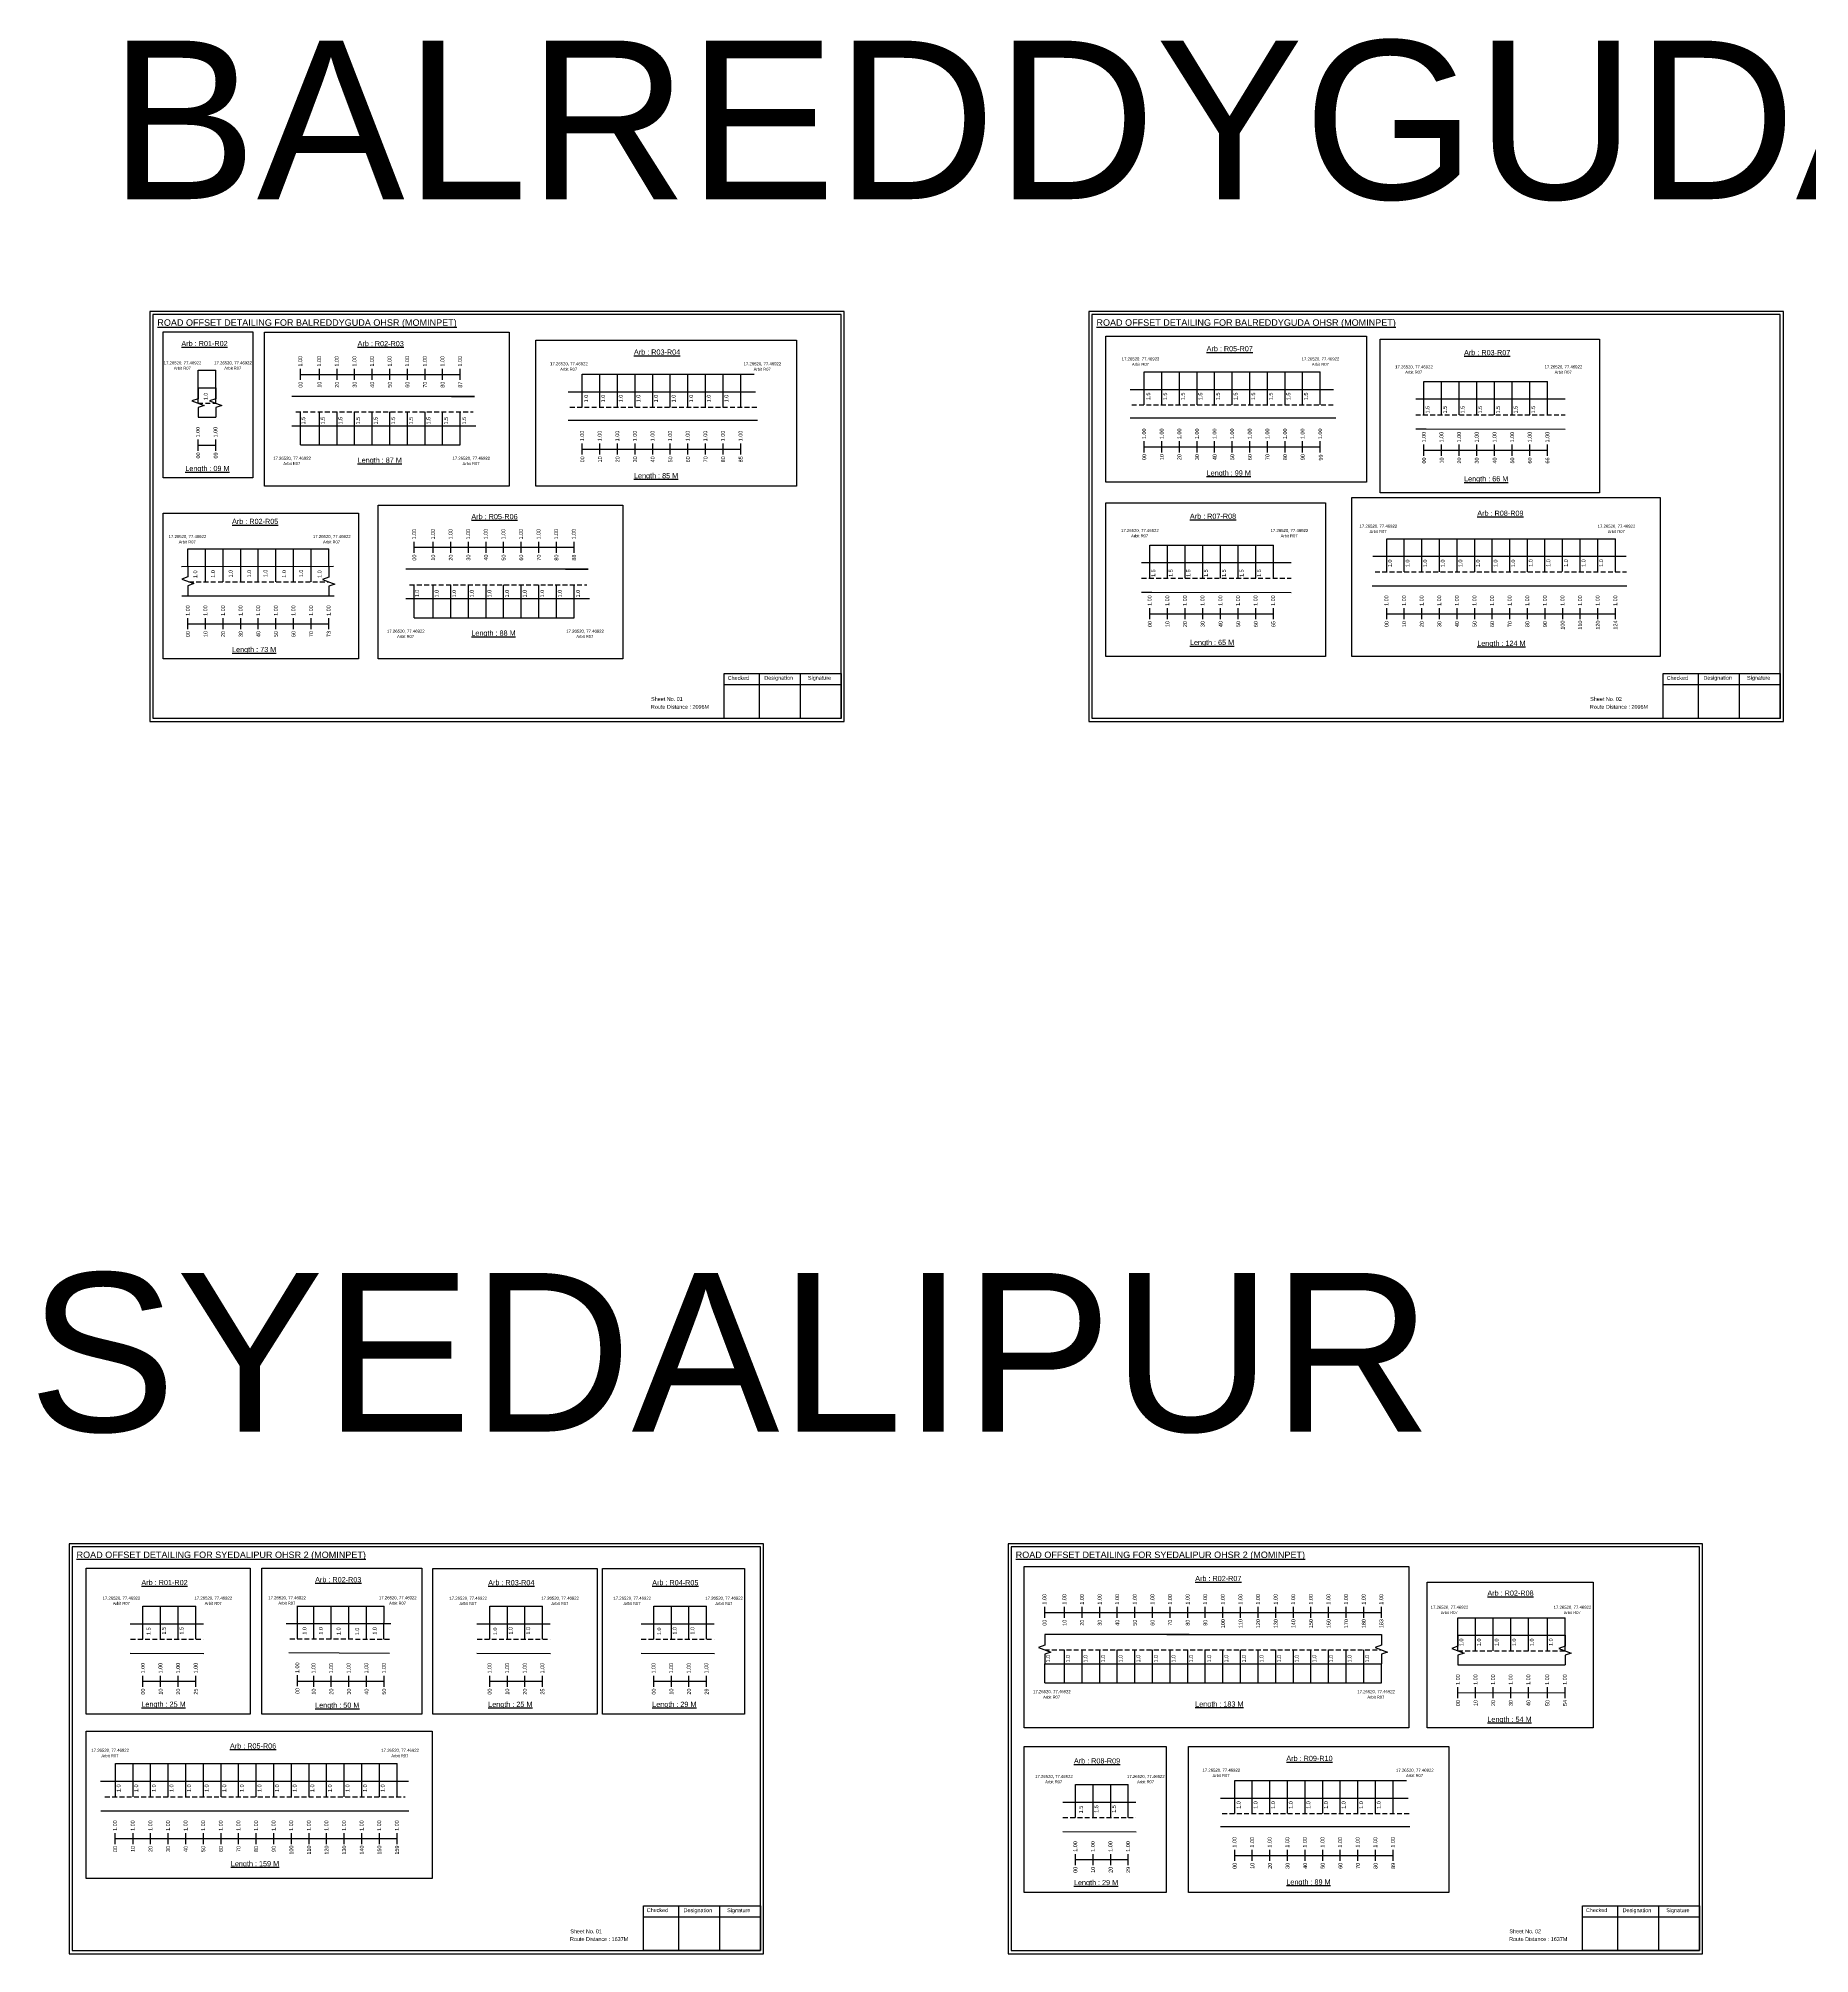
# Model space of a CAD drawing. Header units: inches. Extents: x -117 to 51867, y -12715 to 3423.
# Drawn here: x 36722 to 38090, y -4307 to -2827 of the extents above; entities that cross this region are included whole.
import ezdxf

# ---------------------------------------------------------------- set-up
doc = ezdxf.new("R2010")
doc.units = ezdxf.units.IN
doc.header["$MEASUREMENT"] = 0
doc.linetypes.add('DASHED2', pattern=[0.375, 0.25, -0.125])
for name, color, linetype in [('PDF_Geometry', 7, 'Continuous'), ('PDF_Text', 5, 'Continuous'), ('pipe', 5, 'Continuous')]:
    doc.layers.add(name, color=color, linetype=linetype)
doc.styles.add('PDF Arial', font='arial.ttf')
doc.styles.get("Standard").update_dxf_attribs({"font": 'arial.ttf'})

msp = doc.modelspace()

# ---------------------------------------------------------------- linework, layer by layer
at = {"color": 5}
for p, q in [((36845.1, -3083.6), (36858.7, -3083.6)), ((37141.9, -3086.7), (37274.7, -3086.7)), ((37576, -3085), (37712, -3085)), ((37792.1, -3092.5), (37887.5, -3092.5)), ((36924.2, -3141.4), (37047.6, -3141.4)), ((36837.2, -3221.6), (36946, -3221.6)), ((37580.4, -3218.9), (37675.8, -3218.9)), ((37763.3, -3213.9), (37940.1, -3213.9)), ((37012.1, -3274.9), (37135.5, -3274.9)), ((36802.5, -4038.6), (36843.3, -4038.6)), ((36921.9, -4038.6), (36988.8, -4038.6)), ((37070.4, -4038.7), (37111.2, -4038.7)), ((37197.1, -4038.7), (37237.9, -4038.7)), ((37818.4, -4047.5), (37901.1, -4047.5)), ((37499.1, -4097.8), (37759.2, -4097.8)), ((36781.2, -4160.2), (36998.8, -4160.2)), ((37522.9, -4176.4), (37563.7, -4176.4)), ((37645.9, -4173.2), (37778.7, -4173.2))]:
    msp.add_line(p, q, dxfattribs=at)
for p, q in [((36845.1, -3109.2), (36845.1, -3083.6)), ((36858.7, -3109.2), (36858.7, -3083.6)), ((37141.9, -3112.2), (37141.9, -3086.7)), ((37155.5, -3112.2), (37155.5, -3086.7)), ((37169.1, -3112.2), (37169.1, -3086.7)), ((37182.7, -3112.2), (37182.7, -3086.7)), ((37196.3, -3112.2), (37196.3, -3086.7)), ((37209.9, -3112.2), (37209.9, -3086.7)), ((37223.5, -3112.2), (37223.5, -3086.7)), ((37237.1, -3112.2), (37237.1, -3086.7)), ((37250.7, -3112.2), (37250.7, -3086.7)), ((37264.3, -3112.2), (37264.3, -3086.7)), ((37576, -3110.5), (37576, -3085)), ((37589.6, -3110.5), (37589.6, -3085)), ((37603.2, -3110.5), (37603.2, -3085)), ((37616.8, -3110.5), (37616.8, -3085)), ((37630.4, -3110.5), (37630.4, -3085)), ((37644, -3110.5), (37644, -3085)), ((37657.6, -3110.5), (37657.6, -3085)), ((37671.2, -3110.5), (37671.2, -3085)), ((37684.8, -3110.5), (37684.8, -3085)), ((37698.4, -3110.5), (37698.4, -3085)), ((37712, -3110.5), (37712, -3085)), ((37792.1, -3118.1), (37792.1, -3092.5)), ((37805.7, -3118.1), (37805.7, -3092.5)), ((37819.3, -3118.1), (37819.3, -3092.5)), ((37832.9, -3118.1), (37832.9, -3092.5)), ((37846.7, -3118.1), (37846.7, -3092.5)), ((37860.3, -3118.1), (37860.3, -3092.5)), ((37873.9, -3118.1), (37873.9, -3092.5)), ((37887.5, -3118.1), (37887.5, -3092.5)), ((36845.1, -3097.3), (36858.7, -3097.3)), ((37058.5, -3103.9), (36917.6, -3103.9)), ((37040.9, -3103.9), (37058.5, -3103.9)), ((37131, -3100.3), (37275.8, -3100.3)), ((37565.2, -3098.6), (37722.3, -3098.6)), ((37901.1, -3106.2), (37785.7, -3106.2)), ((36845.1, -3120), (36858.7, -3120)), ((36924.2, -3141.4), (36924.2, -3115.8)), ((36938.8, -3141.4), (36938.8, -3115.8)), ((36952.4, -3141.4), (36952.4, -3115.8)), ((36966, -3141.4), (36966, -3115.8)), ((36979.6, -3141.4), (36979.6, -3115.8)), ((36993.2, -3141.4), (36993.2, -3115.8)), ((37006.8, -3141.4), (37006.8, -3115.8)), ((37020.4, -3141.4), (37020.4, -3115.8)), ((37034, -3141.4), (37034, -3115.8)), ((37047.6, -3141.4), (37047.6, -3115.8)), ((37724.1, -3120.8), (37565.2, -3120.8)), ((36917.6, -3126.6), (36949.7, -3126.6)), ((36949.7, -3126.6), (37059.6, -3126.6)), ((37277.2, -3122.5), (37131, -3122.5)), ((37785.7, -3128.9), (37793.8, -3128.9)), ((37793.8, -3128.9), (37901.1, -3129.2)), ((36837.2, -3235.2), (36837.2, -3221.6)), ((36850.8, -3247.1), (36850.8, -3221.6)), ((36864.4, -3247.1), (36864.4, -3221.6)), ((36878, -3247.1), (36878, -3221.6)), ((36891.6, -3247.1), (36891.6, -3221.6)), ((36905.2, -3247.1), (36905.2, -3221.6)), ((36918.8, -3247.1), (36918.8, -3221.6)), ((36932.4, -3247.1), (36932.4, -3221.6)), ((36946, -3235.3), (36946, -3221.6)), ((37580.4, -3244.4), (37580.4, -3218.9)), ((37594, -3244.4), (37594, -3218.9)), ((37607.6, -3244.4), (37607.6, -3218.9)), ((37621.2, -3244.4), (37621.2, -3218.9)), ((37635, -3244.4), (37635, -3218.9)), ((37648.6, -3244.4), (37648.6, -3218.9)), ((37662.2, -3244.4), (37662.2, -3218.9)), ((37675.8, -3244.4), (37675.8, -3218.9)), ((37763.3, -3239.4), (37763.3, -3213.9)), ((37776.9, -3239.4), (37776.9, -3213.9)), ((37790.5, -3239.4), (37790.5, -3213.9)), ((37804.1, -3239.4), (37804.1, -3213.9)), ((37817.7, -3239.4), (37817.7, -3213.9)), ((37831.3, -3239.4), (37831.3, -3213.9)), ((37844.9, -3239.4), (37844.9, -3213.9)), ((37858.5, -3239.4), (37858.5, -3213.9)), ((37872.1, -3239.4), (37872.1, -3213.9)), ((37885.6, -3239.3), (37885.6, -3213.7)), ((37899.2, -3239.3), (37899.2, -3213.7)), ((37912.8, -3239.3), (37912.8, -3213.7)), ((37926.4, -3239.3), (37926.4, -3213.7)), ((37940.1, -3239.4), (37940.1, -3213.9)), ((36832.2, -3235.3), (36949.8, -3235.2)), ((37146.4, -3237.5), (37005.5, -3237.5)), ((37128.8, -3237.5), (37146.4, -3237.5)), ((37689.4, -3232.6), (37574, -3232.6)), ((37752.6, -3227.5), (37948.4, -3227.5)), ((37012.1, -3274.9), (37012.1, -3249.4)), ((37026.7, -3274.9), (37026.7, -3249.4)), ((37040.3, -3274.9), (37040.3, -3249.4)), ((37053.9, -3274.9), (37053.9, -3249.4)), ((37067.5, -3274.9), (37067.5, -3249.4)), ((37081.1, -3274.9), (37081.1, -3249.4)), ((37094.7, -3274.9), (37094.7, -3249.4)), ((37108.3, -3274.9), (37108.3, -3249.4)), ((37121.9, -3274.9), (37121.9, -3249.4)), ((37135.5, -3274.9), (37135.5, -3249.4)), ((37574, -3255.2), (37582, -3255.2)), ((37582, -3255.2), (37689.4, -3255.5)), ((37752, -3250.2), (37948.9, -3250.2)), ((36832.4, -3257.9), (36950.2, -3257.9)), ((37005.5, -3260.2), (37037.6, -3260.2)), ((37037.6, -3260.2), (37147.5, -3260.2)), ((36802.5, -4064.1), (36802.5, -4038.6)), ((36816.1, -4064.1), (36816.1, -4038.6)), ((36829.7, -4064.1), (36829.7, -4038.6)), ((36843.3, -4064.1), (36843.3, -4038.6)), ((36921.9, -4063.9), (36921.9, -4038.3)), ((36934.4, -4063.9), (36934.4, -4038.6)), ((36948, -4064), (36948, -4038.6)), ((36961.6, -4063.9), (36961.6, -4038.6)), ((36975.2, -4064.2), (36975.2, -4038.6)), ((36988.6, -4064.1), (36988.8, -4038.6)), ((37070.4, -4064.2), (37070.4, -4038.7)), ((37084, -4064.2), (37084, -4038.7)), ((37097.6, -4064.2), (37097.6, -4038.7)), ((37111.2, -4064.2), (37111.2, -4038.7)), ((37197.1, -4064.2), (37197.1, -4038.7)), ((37210.7, -4064.2), (37210.7, -4038.7)), ((37224.3, -4064.2), (37224.3, -4038.7)), ((37237.9, -4064.2), (37237.9, -4038.7)), ((36792.7, -4052.2), (36849.2, -4052.2)), ((36994, -4052.3), (36913.1, -4052.3)), ((37060.5, -4052.3), (37117, -4052.3)), ((37187.3, -4052.3), (37243.8, -4052.3)), ((37818.4, -4073), (37818.4, -4047.5)), ((37832, -4073), (37832, -4047.5)), ((37845.6, -4073), (37845.6, -4047.5)), ((37859.2, -4073), (37859.2, -4047.5)), ((37872.8, -4073), (37872.8, -4047.5)), ((37887.5, -4073), (37887.5, -4047.5)), ((37901.1, -4073), (37901.1, -4047.5)), ((37610.8, -4060.4), (37499.1, -4060.4)), ((37593.4, -4060.4), (37759.2, -4060.4)), ((37818.4, -4061.1), (37901.1, -4061.1)), ((36792.7, -4074.9), (36849.4, -4075.1)), ((36915.3, -4074.5), (36993, -4074.9)), ((37060.5, -4075), (37117.2, -4075.1)), ((37187.3, -4075), (37244, -4075.1)), ((37499.1, -4083.1), (37759.2, -4083.1)), ((37499.1, -4097.8), (37499.1, -4083.1)), ((37514.4, -4097.8), (37514.4, -4072.3)), ((37528, -4097.8), (37528, -4072.3)), ((37541.6, -4097.8), (37541.6, -4072.3)), ((37555.2, -4097.8), (37555.2, -4072.3)), ((37568.8, -4097.8), (37568.8, -4072.3)), ((37582.4, -4097.8), (37582.4, -4072.3)), ((37596, -4097.8), (37596, -4072.3)), ((37609.6, -4097.8), (37609.6, -4072.3)), ((37623.2, -4097.8), (37623.2, -4072.3)), ((37636.8, -4097.8), (37636.8, -4072.3)), ((37650.4, -4097.8), (37650.4, -4072.3)), ((37664, -4097.8), (37664, -4072.3)), ((37677.6, -4097.8), (37677.6, -4072.3)), ((37691.2, -4097.8), (37691.2, -4072.3)), ((37704.8, -4097.8), (37704.8, -4072.3)), ((37718.4, -4097.8), (37718.4, -4072.3)), ((37732, -4097.8), (37732, -4072.3)), ((37745.6, -4097.8), (37745.6, -4072.3)), ((37759.2, -4097.8), (37759.2, -4083.1)), ((37818.4, -4083.8), (37901.1, -4083.8)), ((36781.2, -4185.8), (36781.2, -4160.2)), ((36794.8, -4185.8), (36794.8, -4160.2)), ((36808.4, -4185.8), (36808.4, -4160.2)), ((36822, -4185.8), (36822, -4160.2)), ((36835.6, -4185.8), (36835.6, -4160.2)), ((36849.2, -4185.8), (36849.2, -4160.2)), ((36862.8, -4185.8), (36862.8, -4160.2)), ((36876.4, -4185.8), (36876.4, -4160.2)), ((36890, -4185.8), (36890, -4160.2)), ((36903.6, -4185.8), (36903.6, -4160.2)), ((36917.2, -4185.8), (36917.2, -4160.2)), ((36930.8, -4185.8), (36930.8, -4160.2)), ((36944.4, -4185.8), (36944.4, -4160.2)), ((36958, -4185.8), (36958, -4160.2)), ((36971.6, -4185.8), (36971.6, -4160.2)), ((36985.2, -4185.8), (36985.2, -4160.2)), ((36998.8, -4185.8), (36998.8, -4160.2)), ((36769.6, -4173.9), (37007.7, -4173.9)), ((37522.9, -4201.9), (37522.9, -4176.4)), ((37536.5, -4201.9), (37536.5, -4176.4)), ((37550.1, -4201.9), (37550.1, -4176.4)), ((37563.7, -4201.9), (37563.7, -4176.4)), ((37635, -4186.8), (37779.8, -4186.8)), ((37645.9, -4198.7), (37645.9, -4173.2)), ((37659.5, -4198.7), (37659.5, -4173.2)), ((37673.1, -4198.7), (37673.1, -4173.2)), ((37686.7, -4198.7), (37686.7, -4173.2)), ((37700.3, -4198.7), (37700.3, -4173.2)), ((37713.9, -4198.7), (37713.9, -4173.2)), ((37727.5, -4198.7), (37727.5, -4173.2)), ((37741.1, -4198.7), (37741.1, -4173.2)), ((37754.7, -4198.7), (37754.7, -4173.2)), ((37768.3, -4198.7), (37768.3, -4173.2)), ((36770, -4196.6), (37007.9, -4196.6)), ((37513, -4190), (37569.5, -4190)), ((37513, -4212.7), (37569.7, -4212.9)), ((37781.2, -4209), (37635, -4209))]:
    msp.add_line(p, q)
at = {"color": 217, "true_color": 0x93278f}
for p, q in [((36924.2, -3091.2), (36924.2, -3082.7)), ((36924.2, -3086.9), (37047.6, -3086.9)), ((36938.8, -3091.2), (36938.8, -3082.7)), ((36952.4, -3091.2), (36952.4, -3082.7)), ((36966, -3091.2), (36966, -3082.7)), ((36979.6, -3091.2), (36979.6, -3082.7)), ((36993.2, -3091.2), (36993.2, -3082.7)), ((37006.8, -3091.2), (37006.8, -3082.7)), ((37020.4, -3091.2), (37020.4, -3082.7)), ((37034, -3091.2), (37034, -3082.7)), ((37047.6, -3091.2), (37047.6, -3082.7)), ((36845.1, -3145.9), (36845.1, -3137.3)), ((36845.1, -3141.6), (36858.7, -3141.6)), ((36858.7, -3145.9), (36858.7, -3137.3)), ((37141.9, -3148.9), (37141.9, -3140.4)), ((37141.9, -3144.6), (37264.3, -3144.6)), ((37155.5, -3148.9), (37155.5, -3140.4)), ((37169.1, -3148.9), (37169.1, -3140.4)), ((37182.7, -3148.9), (37182.7, -3140.4)), ((37196.3, -3148.9), (37196.3, -3140.4)), ((37209.9, -3148.9), (37209.9, -3140.4)), ((37223.5, -3148.9), (37223.5, -3140.4)), ((37237.1, -3148.9), (37237.1, -3140.4)), ((37250.7, -3148.9), (37250.7, -3140.4)), ((37264.3, -3148.9), (37264.3, -3140.4)), ((37576, -3147.2), (37576, -3138.6)), ((37576, -3142.9), (37712, -3142.9)), ((37589.6, -3147.2), (37589.6, -3138.6)), ((37603.2, -3147.2), (37603.2, -3138.6)), ((37616.8, -3147.2), (37616.8, -3138.6)), ((37630.4, -3147.2), (37630.4, -3138.6)), ((37644, -3147.2), (37644, -3138.6)), ((37657.6, -3147.2), (37657.6, -3138.6)), ((37671.2, -3147.2), (37671.2, -3138.6)), ((37684.8, -3147.2), (37684.8, -3138.6)), ((37698.4, -3147.2), (37698.4, -3138.6)), ((37712, -3147.2), (37712, -3138.6)), ((37792.1, -3149.8), (37792.1, -3141.2)), ((37792.1, -3145.5), (37887.5, -3145.4)), ((37805.7, -3149.8), (37805.7, -3141.2)), ((37819.3, -3149.8), (37819.3, -3141.2)), ((37832.9, -3149.8), (37832.9, -3141.2)), ((37846.7, -3149.8), (37846.7, -3141.2)), ((37860.3, -3149.8), (37860.3, -3141.2)), ((37873.9, -3149.8), (37873.9, -3141.2)), ((37887.5, -3149.8), (37887.5, -3141.2)), ((37012.1, -3224.8), (37012.1, -3216.2)), ((37012.1, -3220.5), (37135.5, -3220.4)), ((37026.7, -3224.8), (37026.7, -3216.2)), ((37040.3, -3224.8), (37040.3, -3216.2)), ((37053.9, -3224.8), (37053.9, -3216.2)), ((37067.5, -3224.8), (37067.5, -3216.2)), ((37081.1, -3224.8), (37081.1, -3216.2)), ((37094.7, -3224.8), (37094.7, -3216.2)), ((37108.3, -3224.8), (37108.3, -3216.2)), ((37121.9, -3224.8), (37121.9, -3216.2)), ((37135.5, -3224.8), (37135.5, -3216.2)), ((37580.4, -3276.1), (37580.4, -3267.6)), ((37594, -3276.1), (37594, -3267.6)), ((37607.6, -3276.1), (37607.6, -3267.6)), ((37621.2, -3276.1), (37621.2, -3267.6)), ((37635, -3276.1), (37635, -3267.6)), ((37648.6, -3276.1), (37648.6, -3267.6)), ((37662.2, -3276.1), (37662.2, -3267.6)), ((37675.8, -3276.1), (37675.8, -3267.6)), ((37763.3, -3276.1), (37763.3, -3267.6)), ((37776.9, -3276.1), (37776.9, -3267.6)), ((37790.5, -3276.1), (37790.5, -3267.6)), ((37804.1, -3276.1), (37804.1, -3267.6)), ((37817.7, -3276.1), (37817.7, -3267.6)), ((37831.3, -3276.1), (37831.3, -3267.6)), ((37844.9, -3276.1), (37844.9, -3267.6)), ((37858.5, -3276.1), (37858.5, -3267.6)), ((37872.1, -3276.1), (37872.1, -3267.6)), ((37885.7, -3276.1), (37885.7, -3267.6)), ((37899.3, -3276.1), (37899.3, -3267.6)), ((37912.9, -3276.1), (37912.9, -3267.6)), ((37926.5, -3276.1), (37926.5, -3267.6)), ((37940.1, -3276.1), (37940.1, -3267.6)), ((36837.2, -3283.8), (36837.2, -3275.3)), ((36837.2, -3279.6), (36946, -3279.6)), ((36850.8, -3283.8), (36850.8, -3275.3)), ((36864.4, -3283.8), (36864.4, -3275.3)), ((36878, -3283.8), (36878, -3275.3)), ((36891.6, -3283.8), (36891.6, -3275.3)), ((36905.2, -3283.8), (36905.2, -3275.3)), ((36918.8, -3283.8), (36918.8, -3275.3)), ((36932.4, -3283.8), (36932.4, -3275.3)), ((36946, -3283.8), (36946, -3275.3)), ((37580.4, -3271.9), (37675.8, -3271.8)), ((37763.3, -3271.9), (37940.1, -3271.8)), ((37499.1, -4047.7), (37499.1, -4039.1)), ((37514.4, -4047.7), (37514.4, -4039.1)), ((37528, -4047.7), (37528, -4039.1)), ((37541.6, -4047.7), (37541.6, -4039.1)), ((37555.2, -4047.7), (37555.2, -4039.1)), ((37568.8, -4047.7), (37568.8, -4039.1)), ((37582.4, -4047.7), (37582.4, -4039.1)), ((37596, -4047.7), (37596, -4039.1)), ((37609.6, -4047.7), (37609.6, -4039.1)), ((37623.2, -4047.7), (37623.2, -4039.1)), ((37636.8, -4047.7), (37636.8, -4039.1)), ((37650.4, -4047.7), (37650.4, -4039.1)), ((37664, -4047.7), (37664, -4039.1)), ((37677.6, -4047.7), (37677.6, -4039.1)), ((37691.2, -4047.7), (37691.2, -4039.1)), ((37704.8, -4047.7), (37704.8, -4039.1)), ((37718.4, -4047.7), (37718.4, -4039.1)), ((37732, -4047.7), (37732, -4039.1)), ((37745.6, -4047.7), (37745.6, -4039.1)), ((37759.2, -4047.7), (37759.2, -4039.1)), ((37499.1, -4043.4), (37759.2, -4043.4)), ((36802.5, -4100.8), (36802.5, -4092.3)), ((36802.5, -4096.6), (36843.3, -4096.5)), ((36816.1, -4100.8), (36816.1, -4092.3)), ((36829.7, -4100.8), (36829.7, -4092.3)), ((36843.3, -4100.8), (36843.3, -4092.3)), ((36921.9, -4100.5), (36921.9, -4091.9)), ((36921.9, -4096.6), (36988.8, -4096.6)), ((36934.4, -4100.9), (36934.4, -4092.3)), ((36948, -4100.9), (36948, -4092.3)), ((36961.6, -4100.9), (36961.6, -4092.3)), ((36975.2, -4100.9), (36975.2, -4092.3)), ((36988.8, -4100.9), (36988.8, -4092.3)), ((37070.4, -4100.9), (37070.4, -4092.4)), ((37070.4, -4096.6), (37111.2, -4096.6)), ((37084, -4100.9), (37084, -4092.4)), ((37097.6, -4100.9), (37097.6, -4092.4)), ((37111.2, -4100.9), (37111.2, -4092.4)), ((37197.1, -4100.9), (37197.1, -4092.4)), ((37197.1, -4096.6), (37237.9, -4096.6)), ((37210.7, -4100.9), (37210.7, -4092.4)), ((37224.3, -4100.9), (37224.3, -4092.4)), ((37237.9, -4100.9), (37237.9, -4092.4)), ((37818.4, -4109.7), (37818.4, -4101.2)), ((37818.4, -4105.5), (37901.1, -4105.4)), ((37832, -4109.7), (37832, -4101.2)), ((37845.6, -4109.7), (37845.6, -4101.2)), ((37859.2, -4109.7), (37859.2, -4101.2)), ((37872.8, -4109.7), (37872.8, -4101.2)), ((37887.5, -4109.7), (37887.5, -4101.2)), ((37901.1, -4109.7), (37901.1, -4101.2)), ((36781.1, -4222.5), (36781.1, -4213.9)), ((36794.8, -4222.5), (36794.8, -4213.9)), ((36808.4, -4222.5), (36808.4, -4213.9)), ((36822, -4222.5), (36822, -4213.9)), ((36835.6, -4222.5), (36835.6, -4213.9)), ((36849.2, -4222.5), (36849.2, -4213.9)), ((36862.8, -4222.5), (36862.8, -4213.9)), ((36876.4, -4222.5), (36876.4, -4213.9)), ((36890, -4222.5), (36890, -4213.9)), ((36903.6, -4222.5), (36903.6, -4213.9)), ((36917.2, -4222.5), (36917.2, -4213.9)), ((36930.8, -4222.5), (36930.8, -4213.9)), ((36944.4, -4222.5), (36944.4, -4213.9)), ((36958, -4222.5), (36958, -4213.9)), ((36971.6, -4222.5), (36971.6, -4213.9)), ((36985.2, -4222.5), (36985.2, -4213.9)), ((36998.8, -4222.5), (36998.8, -4213.9)), ((36781.2, -4218.2), (36998.8, -4218.2)), ((37522.9, -4238.6), (37522.9, -4230.1)), ((37536.5, -4238.6), (37536.5, -4230.1)), ((37550.1, -4238.6), (37550.1, -4230.1)), ((37563.7, -4238.6), (37563.7, -4230.1)), ((37645.9, -4235.4), (37645.9, -4226.9)), ((37645.9, -4231.2), (37768.3, -4231.1)), ((37659.5, -4235.4), (37659.5, -4226.9)), ((37673.1, -4235.4), (37673.1, -4226.9)), ((37686.7, -4235.4), (37686.7, -4226.9)), ((37700.3, -4235.4), (37700.3, -4226.9)), ((37713.9, -4235.4), (37713.9, -4226.9)), ((37727.5, -4235.4), (37727.5, -4226.9)), ((37741.1, -4235.4), (37741.1, -4226.9)), ((37754.7, -4235.4), (37754.7, -4226.9)), ((37768.3, -4235.4), (37768.3, -4226.9)), ((37522.9, -4234.4), (37563.7, -4234.3))]:
    msp.add_line(p, q, dxfattribs=at)
at = {"linetype": 'DASHED2', "ltscale": 15}
for p, q in [((36845.1, -3109.2), (36858.7, -3109.2)), ((36920.6, -3115.8), (37057.6, -3115.8)), ((37132.3, -3112.2), (37276.6, -3112.2)), ((37566.4, -3110.5), (37722.3, -3110.5)), ((37785.7, -3118.1), (37901.1, -3118.1)), ((37754.3, -3239.4), (37948.6, -3239.4)), ((36838, -3247.1), (36946, -3247.1)), ((37008.5, -3249.4), (37145.5, -3249.4)), ((37574, -3244.4), (37689.4, -3244.4)), ((36792.9, -4064.1), (36849.2, -4064.1)), ((36916, -4063.7), (36994.3, -4064.1)), ((37060.7, -4064.2), (37117, -4064.2)), ((37187.4, -4064.2), (37243.8, -4064.2)), ((37499.1, -4072.3), (37759.2, -4072.3)), ((37818.4, -4073), (37901.1, -4073)), ((36773.1, -4185.8), (37005, -4186)), ((37513.2, -4201.9), (37569.5, -4201.9)), ((37636.3, -4198.7), (37780.6, -4198.7))]:
    msp.add_line(p, q, dxfattribs=at)
for points in [[(36818, -3054.1), (36887.4, -3054.1), (36887.4, -3166.8), (36818, -3166.8)], [(36896.4, -3054.4), (37085.3, -3054.4), (37085.3, -3173.2), (36896.4, -3173.2)], [(37106.1, -3060.6), (37307.3, -3060.6), (37307.3, -3173.2), (37106.1, -3173.2)], [(37546.4, -3057.5), (37747.7, -3057.5), (37747.7, -3170.2), (37546.4, -3170.2)], [(37758.2, -3059.7), (37927.8, -3059.7), (37927.8, -3178.5), (37758.2, -3178.5)], [(36818, -3194.1), (36968.9, -3194.1), (36968.9, -3306.8), (36818, -3306.8)], [(36984.3, -3188), (37173.2, -3188), (37173.2, -3306.8), (36984.3, -3306.8)], [(37546.4, -3186.1), (37716.1, -3186.1), (37716.1, -3304.9), (37546.4, -3304.9)], [(36758.7, -4009.3), (36885.4, -4009.3), (36885.4, -4122), (36758.7, -4122)], [(36894.2, -4009.3), (37018, -4009.3), (37018, -4122), (36894.2, -4122)], [(37026.5, -4009.4), (37153.3, -4009.4), (37153.3, -4122), (37026.5, -4122)], [(37157.4, -4009.4), (37267.2, -4009.4), (37267.2, -4122), (37157.4, -4122)], [(37483.2, -4007.9), (37780.3, -4007.9), (37780.3, -4132.7), (37483.2, -4132.7)], [(37794.6, -4020), (37922.7, -4020), (37922.7, -4132.7), (37794.6, -4132.7)], [(36758.7, -4135.1), (37025.8, -4135.1), (37025.8, -4249), (36758.7, -4249)], [(37483.2, -4147.1), (37592.9, -4147.1), (37592.9, -4259.7), (37483.2, -4259.7)], [(37610.1, -4147.1), (37811.3, -4147.1), (37811.3, -4259.7), (37610.1, -4259.7)]]:
    msp.add_lwpolyline(points, close=True)
at = {"linetype": 'Continuous'}
for points in [[(36845.1, -3097.3), (36845.1, -3105.7), (36840.3, -3107.4), (36849.8, -3110.9), (36845.1, -3112.6), (36845.1, -3120)], [(36858.7, -3097.3), (36858.7, -3105.7), (36853.9, -3107.4), (36863.4, -3110.9), (36858.7, -3112.6), (36858.7, -3120)], [(36837.2, -3235), (36837.2, -3243.4), (36832.5, -3245.1), (36841.9, -3248.6), (36837.2, -3250.3), (36837.2, -3257.7)], [(36946, -3235.3), (36946, -3243.7), (36941.3, -3245.4), (36950.8, -3248.9), (36946, -3250.6), (36946, -3257.9)], [(37499.1, -4060.4), (37499.1, -4068.8), (37494.3, -4070.6), (37503.8, -4074), (37499.1, -4075.7), (37499.1, -4083.1)], [(37759.2, -4060.4), (37759.2, -4068.8), (37754.5, -4070.6), (37764, -4074), (37759.2, -4075.7), (37759.2, -4083.1)], [(37818.4, -4061.1), (37818.4, -4069.6), (37813.7, -4071.3), (37823.2, -4074.8), (37818.4, -4076.5), (37818.4, -4083.8)], [(37901.1, -4061.1), (37901.1, -4069.6), (37896.4, -4071.3), (37905.8, -4074.8), (37901.1, -4076.5), (37901.1, -4083.8)]]:
    msp.add_lwpolyline(points, dxfattribs=at)
at = {"layer": 'PDF_Geometry'}
for points in [[(36807.8, -3038.3), (36807.8, -3355), (37344.3, -3355), (37344.3, -3038.3)], [(36810.2, -3040.7), (36810.2, -3352.6), (37341.9, -3352.6), (37341.9, -3040.7)], [(37533.3, -3038.3), (37533.3, -3355), (38069.8, -3355), (38069.8, -3038.3)], [(37535.6, -3040.7), (37535.6, -3352.6), (38067.4, -3352.6), (38067.4, -3040.7)], [(36745.4, -3990.4), (36745.4, -4307.1), (37281.9, -4307.1), (37281.9, -3990.4)], [(36747.7, -3992.7), (36747.7, -4304.7), (37279.5, -4304.7), (37279.5, -3992.7)], [(37470.9, -3990.4), (37470.9, -4307.1), (38007.4, -4307.1), (38007.4, -3990.4)], [(37473.2, -3992.7), (37473.2, -4304.7), (38005, -4304.7), (38005, -3992.7)]]:
    msp.add_lwpolyline(points, close=True, dxfattribs=at)
at = {"layer": 'PDF_Geometry', "color": 242, "true_color": 0xcc1f26}
for points in [[(37341.9, -3352.7), (37251.5, -3352.7), (37251.5, -3318.1), (37341.9, -3318.1)], [(38067.4, -3352.7), (37977, -3352.7), (37977, -3318.1), (38067.4, -3318.1)], [(37279.5, -4304.7), (37189.1, -4304.7), (37189.1, -4270.1), (37279.5, -4270.1)], [(38005, -4304.7), (37914.6, -4304.7), (37914.6, -4270.1), (38005, -4270.1)]]:
    msp.add_lwpolyline(points, close=True, dxfattribs=at)
for points in [[(37251.5, -3326.5), (37341.9, -3326.5)], [(37278.5, -3318.1), (37278.5, -3352.7)], [(37310.3, -3318.1), (37310.3, -3352.7)], [(37977, -3326.5), (38067.4, -3326.5)], [(38004, -3318.1), (38004, -3352.7)], [(38035.7, -3318.1), (38035.7, -3352.7)], [(37216.1, -4270.1), (37216.1, -4304.7)], [(37247.8, -4270.1), (37247.8, -4304.7)], [(37941.6, -4270.1), (37941.6, -4304.7)], [(37973.3, -4270.1), (37973.3, -4304.7)], [(37189.1, -4278.5), (37279.5, -4278.5)], [(37914.6, -4278.5), (38005, -4278.5)]]:
    msp.add_lwpolyline(points, dxfattribs=at)
at = {"layer": 'pipe', "color": 0}
msp.add_lwpolyline([(37736.4, -3182), (37974.7, -3182), (37974.7, -3304.9), (37736.4, -3304.9)], close=True, dxfattribs=at)

# ---------------------------------------------------------------- texts
for s, height, p in [('BALREDDYGUDA ', 122.535, (36776.3, -2951.6)), ('Sheet No. 01', 3, (37195, -3339.2)), ('Route Distance : 2096M', 3, (37194.9, -3345.3)), ('Sheet No. 02', 3, (37920.5, -3339.2)), ('Route Distance : 2096M', 3, (37920.3, -3345.3)), ('SYEDALIPUR', 122.54, (36713.9, -3903.7)), ('Sheet No. 01', 3, (37132.6, -4291.3)), ('Sheet No. 02', 3, (37858.1, -4291.3)), ('Route Distance : 1637M', 3, (37132.4, -4297.3)), ('Route Distance : 1637M', 3, (37857.9, -4297.3))]:
    msp.add_text(s, height=height).set_placement(p)
at = {"color": 242, "true_color": 0xcd2027}
for s, height, p in [('%%UROAD OFFSET DETAILING FOR BALREDDYGUDA OHSR (MOMINPET)', 5, (36813.6, -3049.4)), ('%%UROAD OFFSET DETAILING FOR BALREDDYGUDA OHSR (MOMINPET)', 5, (37539.1, -3049.4)), ('%%UArb : R01-R02', 4, (36832.2, -3065.1)), ('%%UArb : R02-R03', 4, (36968.3, -3065.2)), ('%%UArb : R03-R04', 4, (37181.8, -3071.7)), ('%%UArb : R05-R07', 4, (37624.2, -3069.1)), ('%%UArb : R03-R07', 4, (37823.1, -3072.1)), ('%%ULength : 87 M', 4, (36968.3, -3155.2)), ('%%ULength : 09 M', 4, (36835.2, -3161.6)), ('%%ULength : 85 M', 4, (37181.8, -3167.2)), ('%%ULength : 99 M', 4, (37624.2, -3165.1)), ('%%ULength : 66 M', 4, (37823.1, -3169.6)), ('%%UArb : R05-R06', 4, (37056.2, -3198.8)), ('%%UArb : R07-R08', 4, (37611.3, -3198.5)), ('%%UArb : R08-R09', 4, (37833.3, -3196.2)), ('%%UArb : R02-R05', 4, (36871.3, -3202.5)), ('%%ULength : 88 M', 4, (37056.2, -3288.8)), ('%%ULength : 73 M', 4, (36871.3, -3301.5)), ('%%ULength : 65 M', 4, (37611.3, -3296)), ('%%ULength : 124 M', 4, (37833.3, -3296.7)), ('%%UROAD OFFSET DETAILING FOR SYEDALIPUR OHSR 2 (MOMINPET)', 5, (36751.2, -4001.4)), ('%%UROAD OFFSET DETAILING FOR SYEDALIPUR OHSR 2 (MOMINPET)', 5, (37476.7, -4001.4)), ('%%UArb : R01-R02', 4, (36801.3, -4022.3)), ('%%UArb : R02-R03', 4, (36935.5, -4020.1)), ('%%UArb : R03-R04', 4, (37069.2, -4022.4)), ('%%UArb : R04-R05', 4, (37195.9, -4022.4)), ('%%UArb : R02-R07', 4, (37615.4, -4019.2)), ('%%UArb : R02-R08', 4, (37841.1, -4030.5)), ('%%ULength : 25 M', 4, (36801.3, -4116.3)), ('%%ULength : 50 M', 4, (36935.5, -4117.1)), ('%%ULength : 25 M', 4, (37069.2, -4116.4)), ('%%ULength : 29 M', 4, (37195.9, -4116.4)), ('%%ULength : 183 M', 4, (37615.4, -4116.2)), ('%%ULength : 54 M', 4, (37841.1, -4128)), ('%%UArb : R05-R06', 4, (36869.7, -4148.6)), ('%%UArb : R08-R09', 4, (37521.7, -4160.1)), ('%%UArb : R09-R10', 4, (37685.8, -4158.2)), ('%%ULength : 159 M', 4, (36870.4, -4239.5)), ('%%ULength : 29 M', 4, (37521.7, -4254.1)), ('%%ULength : 89 M', 4, (37685.8, -4253.7))]:
    msp.add_text(s, height=height, dxfattribs=at).set_placement(p)
at = {"color": 5}
for s, height, p in [('17.26520, 77.46922', 2.34, (36818.5, -3079.2)), ('17.26520, 77.46922', 2.34, (36857.5, -3079.2)), ('17.26520, 77.46922', 2.34, (37117, -3079.9)), ('17.26520, 77.46922', 2.34, (37266.5, -3079.9)), ('17.26520, 77.46922', 2.34, (37558.6, -3076.2)), ('Arbit R07', 2.25, (37566.5, -3080.3)), ('17.26520, 77.46922', 2.34, (37697.6, -3076.2)), ('Arbit R07', 2.25, (37705.5, -3080.3)), ('Arbit R07', 2.25, (36826.3, -3083.3)), ('Arbit R07', 2.25, (36865.3, -3083.3)), ('Arbit R07', 2.25, (37124.8, -3084.1)), ('Arbit R07', 2.25, (37274.3, -3084.1)), ('17.26520, 77.46922', 2.34, (37769.8, -3082.3)), ('Arbit R07', 2.25, (37777.6, -3086.4)), ('17.26520, 77.46922', 2.34, (37885.3, -3082.3)), ('Arbit R07', 2.25, (37893.1, -3086.4)), ('17.26520, 77.46922', 2.34, (36903.1, -3152.9)), ('17.26520, 77.46922', 2.34, (37041.6, -3152.9)), ('Arbit R07', 2.25, (36910.9, -3157)), ('Arbit R07', 2.25, (37049.4, -3157)), ('17.26520, 77.46922', 2.34, (36822.3, -3213.4)), ('17.26520, 77.46922', 2.34, (36933.8, -3213.4)), ('17.26520, 77.46922', 2.34, (37558.1, -3208.7)), ('Arbit R07', 2.25, (37565.9, -3212.8)), ('17.26520, 77.46922', 2.34, (37673.6, -3208.7)), ('Arbit R07', 2.25, (37681.4, -3212.8)), ('17.26520, 77.46922', 2.34, (37742.3, -3205.4)), ('Arbit R07', 2.25, (37750.1, -3209.5)), ('17.26520, 77.46922', 2.34, (37926.3, -3205.4)), ('Arbit R07', 2.25, (37934.1, -3209.5)), ('Arbit R07', 2.25, (36830.1, -3217.5)), ('Arbit R07', 2.25, (36941.6, -3217.5)), ('17.26520, 77.46922', 2.34, (36991, -3286.5)), ('17.26520, 77.46922', 2.34, (37129.5, -3286.5)), ('Arbit R07', 2.25, (36998.8, -3290.6)), ('Arbit R07', 2.25, (37137.3, -3290.6)), ('17.26520, 77.46922', 2.34, (36771.3, -4033.5)), ('Arbit R07', 2.25, (36779.2, -4037.6)), ('17.26520, 77.46922', 2.34, (36842.3, -4033.5)), ('Arbit R07', 2.25, (36850.2, -4037.6)), ('17.26520, 77.46922', 2.34, (36899.3, -4033.3)), ('Arbit R07', 2.25, (36907.1, -4037.4)), ('17.26520, 77.46922', 2.34, (36984.8, -4033.3)), ('Arbit R07', 2.25, (36992.6, -4037.4)), ('17.26520, 77.46922', 2.34, (37039.2, -4033.6)), ('Arbit R07', 2.25, (37047, -4037.7)), ('17.26520, 77.46922', 2.34, (37110.2, -4033.6)), ('Arbit R07', 2.25, (37118, -4037.7)), ('17.26520, 77.46922', 2.34, (37165.9, -4033.6)), ('Arbit R07', 2.25, (37173.7, -4037.7)), ('17.26520, 77.46922', 2.34, (37236.9, -4033.6)), ('Arbit R07', 2.25, (37244.7, -4037.7)), ('17.26520, 77.46922', 2.34, (37797.3, -4040.6)), ('17.26520, 77.46922', 2.34, (37892.3, -4040.6)), ('Arbit R07', 2.25, (37805.1, -4044.7)), ('Arbit R07', 2.25, (37900.1, -4044.7)), ('17.26520, 77.46922', 2.34, (37490.1, -4105.8)), ('Arbit R07', 2.25, (37497.9, -4110)), ('17.26520, 77.46922', 2.34, (37740.6, -4105.8)), ('Arbit R07', 2.25, (37748.4, -4110)), ('17.26520, 77.46922', 2.34, (36762.6, -4151.1)), ('Arbit R07', 2.25, (36770.4, -4155.3)), ('17.26520, 77.46922', 2.34, (36986.6, -4151.1)), ('Arbit R07', 2.25, (36994.4, -4155.3)), ('17.26520, 77.46922', 2.34, (37491.7, -4171.3)), ('17.26520, 77.46922', 2.34, (37562.7, -4171.3)), ('17.26520, 77.46922', 2.34, (37621, -4166.5)), ('Arbit R07', 2.25, (37628.8, -4170.6)), ('17.26520, 77.46922', 2.34, (37770.5, -4166.5)), ('Arbit R07', 2.25, (37778.3, -4170.6)), ('Arbit R07', 2.25, (37499.5, -4175.4)), ('Arbit R07', 2.25, (37570.5, -4175.4))]:
    msp.add_text(s, height=height, dxfattribs=at).set_placement(p)
at = {"color": 217, "true_color": 0x93278f}
for s, p in [('1.00', (36925.5, -3080.9)), ('1.00', (36940.1, -3080.9)), ('1.00', (36953.7, -3080.9)), ('1.00', (36967.3, -3080.9)), ('1.00', (36980.9, -3080.9)), ('1.00', (36994.5, -3080.9)), ('1.00', (37008.1, -3080.9)), ('1.00', (37021.7, -3080.9)), ('1.00', (37035.3, -3080.9)), ('1.00', (37048.9, -3080.9)), ('00', (36925.7, -3097.2)), ('10', (36940.3, -3097.2)), ('20', (36953.9, -3097.2)), ('30', (36967.5, -3097.2)), ('40', (36981.1, -3097.2)), ('50', (36994.7, -3097.2)), ('60', (37008.3, -3097.2)), ('70', (37021.9, -3097.2)), ('80', (37035.5, -3097.2)), ('87', (37049.1, -3097.2)), ('1.00', (36846.4, -3135.6)), ('1.00', (36860, -3135.6)), ('1.00', (37143.2, -3138.6)), ('1.00', (37156.8, -3138.6)), ('1.00', (37170.4, -3138.6)), ('1.00', (37184, -3138.6)), ('1.00', (37197.6, -3138.6)), ('1.00', (37211.2, -3138.6)), ('1.00', (37224.8, -3138.6)), ('1.00', (37238.4, -3138.6)), ('1.00', (37252, -3138.6)), ('1.00', (37265.6, -3138.6)), ('1.00', (37577.4, -3136.9)), ('1.00', (37591, -3136.9)), ('1.00', (37604.6, -3136.9)), ('1.00', (37618.2, -3136.9)), ('1.00', (37631.8, -3136.9)), ('1.00', (37645.4, -3136.9)), ('1.00', (37659, -3136.9)), ('1.00', (37672.6, -3136.9)), ('1.00', (37686.2, -3136.9)), ('1.00', (37699.8, -3136.9)), ('1.00', (37713.4, -3136.9)), ('1.00', (37793.5, -3139.5)), ('1.00', (37807.1, -3139.5)), ('1.00', (37820.7, -3139.5)), ('1.00', (37834.3, -3139.5)), ('1.00', (37848.1, -3139.5)), ('1.00', (37861.7, -3139.5)), ('1.00', (37875.3, -3139.5)), ('1.00', (37888.9, -3139.5)), ('00', (36846.6, -3151.9)), ('09', (36860.2, -3151.9)), ('00', (37143.4, -3154.9)), ('10', (37157, -3154.9)), ('20', (37170.6, -3154.9)), ('30', (37184.2, -3154.9)), ('40', (37197.8, -3154.9)), ('50', (37211.4, -3154.9)), ('60', (37225, -3154.9)), ('70', (37238.6, -3154.9)), ('80', (37252.2, -3154.9)), ('85', (37265.8, -3154.9)), ('00', (37577.5, -3153.2)), ('10', (37591.1, -3153.2)), ('20', (37604.7, -3153.2)), ('30', (37618.3, -3153.2)), ('40', (37631.9, -3153.2)), ('50', (37645.5, -3153.2)), ('60', (37659.1, -3153.2)), ('70', (37672.7, -3153.2)), ('80', (37686.3, -3153.2)), ('90', (37699.9, -3153.2)), ('99', (37713.9, -3153.5)), ('00', (37793.6, -3155.8)), ('10', (37807.2, -3155.8)), ('20', (37820.8, -3155.8)), ('30', (37834.4, -3155.8)), ('40', (37848.2, -3155.8)), ('50', (37861.8, -3155.8)), ('60', (37875.4, -3155.8)), ('66', (37889, -3155.8)), ('1.00', (37013.4, -3214.5)), ('1.00', (37028, -3214.5)), ('1.00', (37041.6, -3214.5)), ('1.00', (37055.2, -3214.5)), ('1.00', (37068.8, -3214.5)), ('1.00', (37082.4, -3214.5)), ('1.00', (37096, -3214.5)), ('1.00', (37109.6, -3214.5)), ('1.00', (37123.2, -3214.5)), ('1.00', (37136.8, -3214.5)), ('00', (37013.6, -3230.8)), ('10', (37028.2, -3230.8)), ('20', (37041.8, -3230.8)), ('30', (37055.4, -3230.8)), ('40', (37069, -3230.8)), ('50', (37082.6, -3230.8)), ('60', (37096.2, -3230.8)), ('70', (37109.8, -3230.8)), ('80', (37123.4, -3230.8)), ('88', (37137, -3230.8)), ('1.00', (36838.6, -3273.5)), ('1.00', (36852.2, -3273.5)), ('1.00', (36865.8, -3273.5)), ('1.00', (36879.4, -3273.5)), ('1.00', (36893, -3273.5)), ('1.00', (36906.6, -3273.5)), ('1.00', (36920.2, -3273.5)), ('1.00', (36933.8, -3273.5)), ('1.00', (36947.4, -3273.5)), ('1.00', (37581.7, -3265.8)), ('1.00', (37595.3, -3265.8)), ('1.00', (37608.9, -3265.8)), ('1.00', (37622.5, -3265.8)), ('1.00', (37636.3, -3265.8)), ('1.00', (37649.9, -3265.8)), ('1.00', (37663.5, -3265.8)), ('1.00', (37677.1, -3265.8)), ('1.00', (37764.6, -3265.8)), ('1.00', (37778.2, -3265.8)), ('1.00', (37791.8, -3265.8)), ('1.00', (37805.4, -3265.8)), ('1.00', (37819, -3265.8)), ('1.00', (37832.6, -3265.8)), ('1.00', (37846.2, -3265.8)), ('1.00', (37859.8, -3265.8)), ('1.00', (37873.4, -3265.8)), ('1.00', (37887, -3265.8)), ('1.00', (37900.6, -3265.8)), ('1.00', (37914.2, -3265.8)), ('1.00', (37927.8, -3265.8)), ('1.00', (37941.4, -3265.8)), ('00', (37581.8, -3282.2)), ('10', (37595.4, -3282.2)), ('20', (37609, -3282.2)), ('30', (37622.6, -3282.2)), ('40', (37636.5, -3282.2)), ('50', (37650.1, -3282.2)), ('60', (37663.7, -3282.2)), ('65', (37677.3, -3282.2)), ('00', (37764.7, -3282.2)), ('10', (37778.3, -3282.2)), ('20', (37791.9, -3282.2)), ('30', (37805.5, -3282.2)), ('40', (37819.1, -3282.2)), ('50', (37832.7, -3282.2)), ('60', (37846.3, -3282.2)), ('70', (37859.9, -3282.2)), ('80', (37873.5, -3282.2)), ('90', (37887.1, -3282.2)), ('100', (37900.7, -3284.1)), ('110', (37914.3, -3284.1)), ('120', (37927.9, -3284.1)), ('124', (37941.5, -3284.1)), ('00', (36838.7, -3289.9)), ('10', (36852.3, -3289.9)), ('20', (36865.9, -3289.9)), ('30', (36879.5, -3289.9)), ('40', (36893.1, -3289.9)), ('50', (36906.7, -3289.9)), ('60', (36920.3, -3289.9)), ('70', (36933.9, -3289.9)), ('73', (36947.5, -3289.9)), ('1.00', (37500.4, -4037.4)), ('1.00', (37515.8, -4037.4)), ('1.00', (37529.4, -4037.4)), ('1.00', (37543, -4037.4)), ('1.00', (37556.6, -4037.4)), ('1.00', (37570.2, -4037.4)), ('1.00', (37583.8, -4037.4)), ('1.00', (37597.4, -4037.4)), ('1.00', (37611, -4037.4)), ('1.00', (37624.6, -4037.4)), ('1.00', (37638.2, -4037.4)), ('1.00', (37651.8, -4037.4)), ('1.00', (37665.4, -4037.4)), ('1.00', (37679, -4037.4)), ('1.00', (37692.6, -4037.4)), ('1.00', (37706.2, -4037.4)), ('1.00', (37719.8, -4037.4)), ('1.00', (37733.4, -4037.4)), ('1.00', (37747, -4037.4)), ('1.00', (37760.6, -4037.4)), ('00', (37500.5, -4053.7)), ('10', (37515.9, -4053.7)), ('20', (37529.5, -4053.7)), ('30', (37543.1, -4053.7)), ('40', (37556.7, -4053.7)), ('50', (37570.3, -4053.7)), ('60', (37583.9, -4053.7)), ('70', (37597.5, -4053.7)), ('80', (37611.1, -4053.7)), ('90', (37624.7, -4053.7)), ('100', (37638.3, -4055.6)), ('110', (37651.9, -4055.6)), ('120', (37665.5, -4055.6)), ('130', (37679.1, -4055.6)), ('140', (37692.7, -4055.6)), ('150', (37706.3, -4055.6)), ('160', (37719.9, -4055.6)), ('170', (37733.5, -4055.6)), ('180', (37747.1, -4055.6)), ('183', (37760.7, -4055.6)), ('1.00', (36803.9, -4090.5)), ('1.00', (36817.5, -4090.5)), ('1.00', (36831.1, -4090.5)), ('1.00', (36844.7, -4090.5)), ('1.00', (36923.2, -4090.2)), ('1.00', (36935.7, -4090.6)), ('1.00', (36949.3, -4090.6)), ('1.00', (36962.9, -4090.6)), ('1.00', (36976.5, -4090.6)), ('1.00', (36990.1, -4090.6)), ('1.00', (37071.7, -4090.6)), ('1.00', (37085.3, -4090.6)), ('1.00', (37098.9, -4090.6)), ('1.00', (37112.5, -4090.6)), ('1.00', (37198.4, -4090.6)), ('1.00', (37212, -4090.6)), ('1.00', (37225.6, -4090.6)), ('1.00', (37239.2, -4090.6)), ('1.00', (37819.8, -4099.4)), ('1.00', (37833.4, -4099.4)), ('1.00', (37847, -4099.4)), ('1.00', (37860.6, -4099.4)), ('1.00', (37874.2, -4099.4)), ('1.00', (37888.8, -4099.4)), ('1.00', (37902.4, -4099.4)), ('00', (36804, -4106.9)), ('10', (36817.6, -4106.9)), ('20', (36831.2, -4106.9)), ('25', (36844.8, -4106.9)), ('00', (36923.3, -4106.5)), ('10', (36935.9, -4106.9)), ('20', (36949.5, -4106.9)), ('30', (36963.1, -4106.9)), ('40', (36976.7, -4106.9)), ('50', (36990.3, -4106.9)), ('00', (37071.8, -4106.9)), ('10', (37085.4, -4106.9)), ('20', (37099, -4106.9)), ('25', (37112.6, -4106.9)), ('00', (37198.6, -4106.9)), ('10', (37212.2, -4106.9)), ('20', (37225.8, -4106.9)), ('29', (37239.4, -4106.9)), ('00', (37819.9, -4115.8)), ('10', (37833.5, -4115.8)), ('20', (37847.1, -4115.8)), ('30', (37860.7, -4115.8)), ('40', (37874.3, -4115.8)), ('50', (37889, -4115.7)), ('54', (37902.6, -4115.7)), ('1.00', (36782.4, -4212.2)), ('1.00', (36796.1, -4212.2)), ('1.00', (36809.7, -4212.2)), ('1.00', (36823.3, -4212.2)), ('1.00', (36836.9, -4212.2)), ('1.00', (36850.5, -4212.2)), ('1.00', (36864.1, -4212.2)), ('1.00', (36877.7, -4212.2)), ('1.00', (36891.3, -4212.2)), ('1.00', (36904.9, -4212.2)), ('1.00', (36918.5, -4212.2)), ('1.00', (36932.1, -4212.2)), ('1.00', (36945.7, -4212.2)), ('1.00', (36959.3, -4212.2)), ('1.00', (36972.9, -4212.2)), ('1.00', (36986.5, -4212.2)), ('1.00', (37000.1, -4212.2)), ('1.00', (37647.2, -4225.1)), ('1.00', (37660.8, -4225.1)), ('1.00', (37674.4, -4225.1)), ('1.00', (37688, -4225.1)), ('1.00', (37701.6, -4225.1)), ('1.00', (37715.2, -4225.1)), ('1.00', (37728.8, -4225.1)), ('1.00', (37742.4, -4225.1)), ('1.00', (37756, -4225.1)), ('1.00', (37769.6, -4225.1)), ('00', (36782.5, -4228.5)), ('10', (36796.2, -4228.5)), ('20', (36809.8, -4228.5)), ('30', (36823.4, -4228.5)), ('40', (36837, -4228.5)), ('50', (36850.6, -4228.5)), ('60', (36864.2, -4228.5)), ('70', (36877.8, -4228.5)), ('80', (36891.4, -4228.5)), ('90', (36905, -4228.5)), ('100', (36918.6, -4230.5)), ('110', (36932.2, -4230.5)), ('120', (36945.8, -4230.5)), ('130', (36959.4, -4230.5)), ('140', (36973, -4230.5)), ('150', (36986.6, -4230.5)), ('159', (37000.2, -4230.5)), ('1.00', (37524.2, -4228.3)), ('1.00', (37537.8, -4228.3)), ('1.00', (37551.4, -4228.3)), ('1.00', (37565, -4228.3)), ('00', (37524.3, -4244.6)), ('10', (37537.9, -4244.6)), ('20', (37551.5, -4244.6)), ('29', (37565.1, -4244.6)), ('00', (37647.4, -4241.5)), ('10', (37661, -4241.5)), ('20', (37674.6, -4241.5)), ('30', (37688.2, -4241.5)), ('40', (37701.8, -4241.5)), ('50', (37715.4, -4241.5)), ('60', (37729, -4241.5)), ('70', (37742.6, -4241.5)), ('80', (37756.2, -4241.5)), ('89', (37769.8, -4241.5))]:
    msp.add_text(s, height=3, rotation=90, dxfattribs=at).set_placement(p)
for s, p in [('1.0', (36852.5, -3106.9)), ('1.0', (37146.4, -3108.5)), ('1.0', (37159.5, -3108.5)), ('1.0', (37173.1, -3108.5)), ('1.0', (37186.7, -3108.5)), ('1.0', (37200.3, -3108.5)), ('1.0', (37213.9, -3108.5)), ('1.0', (37227.5, -3108.5)), ('1.0', (37241.1, -3108.5)), ('1.0', (37254.7, -3108.5)), ('1.5', (37580.6, -3106.8)), ('1.5', (37593.7, -3106.8)), ('1.5', (37607.3, -3106.8)), ('1.5', (37620.9, -3106.8)), ('1.5', (37634.5, -3106.8)), ('1.5', (37648.1, -3106.8)), ('1.5', (37661.7, -3106.8)), ('1.5', (37675.3, -3106.8)), ('1.5', (37688.9, -3106.8)), ('1.5', (37702.5, -3106.8)), ('1.5', (36927.8, -3125.6)), ('1.5', (36942.9, -3125.6)), ('1.5', (36956.5, -3125.6)), ('1.5', (36970.1, -3125.6)), ('1.5', (36983.7, -3125.6)), ('1.5', (36997.3, -3125.6)), ('1.5', (37010.9, -3125.6)), ('1.5', (37024.5, -3125.6)), ('1.5', (37038.1, -3125.6)), ('1.5', (37052.1, -3125.6)), ('1.5', (37796.3, -3117.1)), ('1.5', (37809.8, -3117.1)), ('1.5', (37823.4, -3117.1)), ('1.5', (37837, -3117.1)), ('1.5', (37850.8, -3117.1)), ('1.5', (37864.4, -3117.1)), ('1.5', (37878, -3117.1)), ('1.0', (36844.4, -3244.2)), ('1.0', (36858.1, -3244)), ('1.0', (36871.7, -3243.8)), ('1.0', (36886, -3243.8)), ('1.0', (36898.6, -3243.6)), ('1.0', (36913.1, -3244)), ('1.0', (36926.2, -3243.6)), ('1.0', (36940.4, -3244.1)), ('1.5', (37584.5, -3243.4)), ('1.5', (37598, -3243.4)), ('1.5', (37611.6, -3243.4)), ('1.5', (37625.2, -3243.4)), ('1.5', (37639.1, -3243.4)), ('1.5', (37652.7, -3243.4)), ('1.5', (37666.3, -3243.4)), ('1.0', (37767.3, -3235.8)), ('1.0', (37780.9, -3235.8)), ('1.0', (37794.5, -3235.8)), ('1.0', (37808.1, -3235.8)), ('1.0', (37821.7, -3235.8)), ('1.0', (37835.3, -3235.8)), ('1.0', (37848.9, -3235.8)), ('1.0', (37862.5, -3235.8)), ('1.0', (37876.1, -3235.6)), ('1.0', (37889.7, -3235.6)), ('1.0', (37903.3, -3235.6)), ('1.0', (37916.9, -3235.6)), ('1.0', (37930.5, -3235.6)), ('1.0', (37015.7, -3259.1)), ('1.0', (37030.8, -3259.2)), ('1.0', (37044.4, -3259.2)), ('1.0', (37058, -3259.2)), ('1.0', (37071.6, -3259.2)), ('1.0', (37085.2, -3259.2)), ('1.0', (37098.8, -3259.2)), ('1.0', (37112.4, -3259.2)), ('1.0', (37126, -3259.2)), ('1.0', (37140, -3259.2)), ('1.5', (36808.3, -4060.8)), ('1.5', (36820.2, -4060.5)), ('1.5', (36833.8, -4060.5)), ('1.0', (36928.8, -4060.6)), ('1.0', (36941.4, -4060.6)), ('1.0', (36955.1, -4060.8)), ('1.0', (36969.5, -4061)), ('1.0', (36983, -4060.6)), ('1.0', (37076.1, -4060.9)), ('1.0', (37088, -4060.5)), ('1.0', (37101.6, -4060.5)), ('1.0', (37202.8, -4060.9)), ('1.0', (37214.8, -4060.5)), ('1.0', (37228.4, -4060.5)), ('1.0', (37822.5, -4069.4)), ('1.0', (37836.1, -4069.4)), ('1.0', (37849.7, -4069.4)), ('1.0', (37863.3, -4069.4)), ('1.0', (37876.9, -4069.4)), ('1.0', (37891.6, -4069.3)), ('1.0', (37503.2, -4082.1)), ('1.0', (37518.5, -4082.1)), ('1.0', (37532.1, -4082.1)), ('1.0', (37545.7, -4082.1)), ('1.0', (37559.3, -4082.1)), ('1.0', (37572.9, -4082.1)), ('1.0', (37586.5, -4082.1)), ('1.0', (37600.1, -4082.1)), ('1.0', (37613.7, -4082.1)), ('1.0', (37627.7, -4082.1)), ('1.0', (37640.9, -4082.1)), ('1.0', (37654.5, -4082.1)), ('1.0', (37668.1, -4082.1)), ('1.0', (37681.7, -4082.1)), ('1.0', (37695.3, -4082.1)), ('1.0', (37708.9, -4082.1)), ('1.0', (37721.8, -4082.1)), ('1.0', (37736.1, -4082.1)), ('1.0', (37749.7, -4082.1)), ('1.0', (36785.2, -4182.1)), ('1.0', (36798.8, -4182.1)), ('1.0', (36812.4, -4182.1)), ('1.0', (36826, -4182.1)), ('1.0', (36839.6, -4182.1)), ('1.0', (36853.2, -4182.1)), ('1.0', (36866.8, -4182.1)), ('1.0', (36880.4, -4182.1)), ('1.0', (36894, -4182.1)), ('1.0', (36907.6, -4182.1)), ('1.0', (36921.2, -4182.1)), ('1.0', (36934.8, -4182.1)), ('1.0', (36948.4, -4182.1)), ('1.0', (36962, -4182.1)), ('1.0', (36975.6, -4182.1)), ('1.0', (36989.2, -4182.1)), ('1.5', (37528.6, -4198.6)), ('1.5', (37540.5, -4198.2)), ('1.5', (37554.1, -4198.2)), ('1.0', (37650.4, -4195.1)), ('1.0', (37663.5, -4195.1)), ('1.0', (37677.1, -4195.1)), ('1.0', (37690.7, -4195.1)), ('1.0', (37704.3, -4195.1)), ('1.0', (37717.9, -4195.1)), ('1.0', (37731.5, -4195.1)), ('1.0', (37745.1, -4195.1)), ('1.0', (37758.7, -4195.1))]:
    msp.add_text(s, height=3, rotation=90).set_placement(p)
at = {"layer": 'PDF_Text', "color": 7, "attachment_point": 7, "style": 'PDF Arial'}
for s, insert, char_height in [('Checked', (37254.2, -3323), 3), ('Designation', (37282.5, -3323.8), 3.001), ('Signature', (37316.2, -3323.8), 3), ('Checked', (37979.6, -3323), 3), ('Designation', (38008, -3323.8), 3.001), ('Signature', (38041.7, -3323.8), 3), ('Checked', (37191.7, -4275), 3), ('Designation', (37220.1, -4275.9), 3.001), ('Signature', (37253.8, -4275.9), 3), ('Checked', (37917.2, -4275), 3), ('Designation', (37945.6, -4275.9), 3.001), ('Signature', (37979.3, -4275.9), 3)]:
    msp.add_mtext(s, dxfattribs=dict(at, insert=insert, char_height=char_height))

doc.saveas('drawing.dxf')
